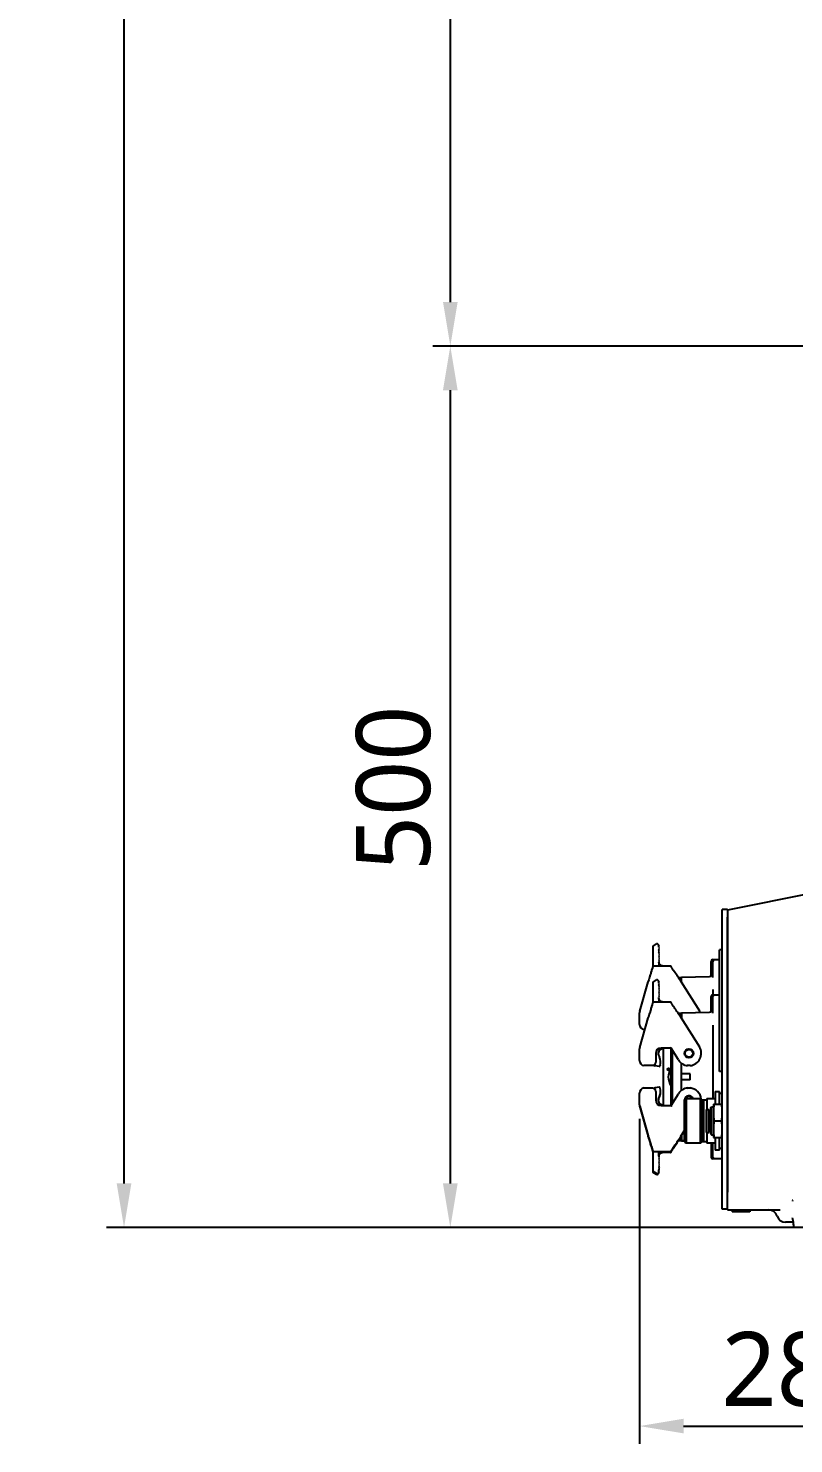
# Model space of a CAD drawing. Header units: millimetres. Extents: x 5828 to 7155, y 123 to 421.
# Drawn here: x 6382.52 to 6404.21, y 221.02 to 261.17 of the extents above; entities that cross this region are included whole.
import ezdxf

# ---------------------------------------------------------------- set-up
doc = ezdxf.new("R2010")
doc.units = ezdxf.units.MM
doc.layers.add('外形图', color=7, linetype='Continuous')
doc.layers.add('尺寸标注', color=7, linetype='Continuous')
doc.styles.add('微软雅黑', font='msyh.ttc', dxfattribs={"height": 2})
doc.dimstyles.new('尺寸标注_1_20比例', dxfattribs={"dimtxt": 1.5, "dimasz": 1.25, "dimexe": 0.5, "dimexo": 0.4, "dimgap": 0.5, "dimtad": 1, "dimdec": 1, "dimlfac": 20, "dimdsep": 46, "dimtxsty": '微软雅黑', "dimcen": 0.09, "dimadec": 0, "dimazin": 0, "dimtp": 0.01, "dimtm": 0.01, "dimtfac": 1, "dimtdec": 1, "dimtofl": 0, "dimtmove": 0, "dimatfit": 3, "dimfxl": 1, "dimtolj": 1, "dimarcsym": 0})

# ---------------------------------------------------------------- blocks, each defined once
blk = doc.blocks.new('*D1032')
at = {"layer": 'Defpoints', "color": 0}
for p in [(6399.841, 230.63), (6414.087, 227.55), (6414.087, 221.519)]:
    blk.add_point(p, dxfattribs=at)
at = {"layer": '尺寸标注', "color": 0, "linetype": 'Continuous', "lineweight": -2}
for p, q in [((6399.841, 230.23), (6399.841, 221.019)), ((6414.087, 227.15), (6414.087, 221.019)), ((6401.091, 221.519), (6412.837, 221.519))]:
    blk.add_line(p, q, dxfattribs=at)
at = {"layer": '尺寸标注', "color": 0}
for points in [[(6401.091, 221.727), (6401.091, 221.311), (6399.841, 221.519)], [(6412.837, 221.311), (6412.837, 221.727), (6414.087, 221.519)]]:
    blk.add_solid(points, dxfattribs=at)
at = {"layer": '尺寸标注', "color": 0, "insert": (6405.659, 224.189), "char_height": 2, "attachment_point": 2, "style": '微软雅黑'}
blk.add_mtext('\\A1;\\A1;{\\H1.05x;284.9}', dxfattribs=at)
blk = doc.blocks.new('*D1047')
at = {"layer": 'Defpoints', "color": 0}
for p in [(6385.235, 306.904), (6429.588, 306.904), (6404.417, 227.15)]:
    blk.add_point(p, dxfattribs=at)
at = {"layer": '尺寸标注', "color": 0, "linetype": 'Continuous', "lineweight": -2}
for p, q in [((6429.188, 306.904), (6384.735, 306.904)), ((6385.235, 228.4), (6385.235, 305.654)), ((6404.017, 227.15), (6384.735, 227.15))]:
    blk.add_line(p, q, dxfattribs=at)
at = {"layer": '尺寸标注', "color": 0}
for points in [[(6385.443, 305.654), (6385.027, 305.654), (6385.235, 306.904)], [(6385.027, 228.4), (6385.443, 228.4), (6385.235, 227.15)]]:
    blk.add_solid(points, dxfattribs=at)
at = {"layer": '尺寸标注', "color": 0, "insert": (6382.552, 267.026), "char_height": 2, "attachment_point": 2, "rotation": 90, "style": '微软雅黑'}
blk.add_mtext('\\A1;\\A1;{\\H1.05x;1595}', dxfattribs=at)
blk = doc.blocks.new('*D1049')
at = {"layer": 'Defpoints', "color": 0}
for p in [(6422.587, 294.153), (6394.481, 252.151), (6423.625, 252.151)]:
    blk.add_point(p, dxfattribs=at)
at = {"layer": '尺寸标注', "color": 0, "linetype": 'Continuous', "lineweight": -2}
for p, q in [((6422.187, 294.153), (6393.981, 294.153)), ((6394.481, 292.903), (6394.481, 253.401)), ((6423.225, 252.151), (6393.981, 252.151))]:
    blk.add_line(p, q, dxfattribs=at)
at = {"layer": '尺寸标注', "color": 0}
for points in [[(6394.689, 292.903), (6394.273, 292.903), (6394.481, 294.153)], [(6394.273, 253.401), (6394.689, 253.401), (6394.481, 252.151)]]:
    blk.add_solid(points, dxfattribs=at)
at = {"layer": '尺寸标注', "color": 0, "insert": (6391.811, 273.152), "char_height": 2, "attachment_point": 2, "rotation": 90, "style": '微软雅黑'}
blk.add_mtext('\\A1;\\A1;{\\H1.05x;840}', dxfattribs=at)
blk = doc.blocks.new('*D1051')
at = {"layer": 'Defpoints', "color": 0}
for p in [(6422.587, 252.151), (6394.481, 227.15), (6406.823, 227.15)]:
    blk.add_point(p, dxfattribs=at)
at = {"layer": '尺寸标注', "color": 0, "linetype": 'Continuous', "lineweight": -2}
for p, q in [((6422.187, 252.151), (6393.981, 252.151)), ((6394.481, 250.901), (6394.481, 228.4)), ((6406.423, 227.15), (6393.981, 227.15))]:
    blk.add_line(p, q, dxfattribs=at)
at = {"layer": '尺寸标注', "color": 0}
for points in [[(6394.689, 250.901), (6394.273, 250.901), (6394.481, 252.151)], [(6394.273, 228.4), (6394.689, 228.4), (6394.481, 227.15)]]:
    blk.add_solid(points, dxfattribs=at)
at = {"layer": '尺寸标注', "color": 0, "insert": (6391.809, 239.608), "char_height": 2, "attachment_point": 2, "rotation": 90, "style": '微软雅黑'}
blk.add_mtext('\\A1;\\A1;{\\H1.05x;500}', dxfattribs=at)

msp = doc.modelspace()

# ---------------------------------------------------------------- linework, layer by layer
at = {"layer": '外形图', "color": 0, "linetype": 'Continuous'}
for p, q in [((6404.7393, 236.6308), (6402.3362, 236.1502)), ((6402.1862, 227.6747), (6402.1862, 236.1752)), ((6402.3362, 236.1752), (6402.1862, 236.1752)), ((6402.3362, 236.1752), (6402.3362, 228.1497)), ((6402.3362, 227.6497), (6402.3362, 235.9502)), ((6400.2165, 235.1129), (6400.2165, 234.5529)), ((6400.2283, 235.1341), (6400.3239, 235.1938)), ((6400.3583, 235.1859), (6400.3915, 235.1327)), ((6400.3915, 235.0997), (6400.3815, 235.0906)), ((6400.3815, 235.0906), (6400.4007, 235.0697)), ((6400.4007, 235.0697), (6400.3815, 235.0521)), ((6400.3815, 235.0521), (6400.4007, 235.0312)), ((6400.4007, 235.0312), (6400.3815, 235.0136)), ((6400.3815, 235.0136), (6400.4007, 234.9927)), ((6400.4007, 234.9927), (6400.3815, 234.975)), ((6400.3815, 234.975), (6400.4007, 234.9542)), ((6400.4007, 234.9542), (6400.3815, 234.9365)), ((6400.3815, 234.9365), (6400.4007, 234.9157)), ((6400.4007, 234.9157), (6400.3815, 234.898)), ((6400.3815, 234.898), (6400.4007, 234.8772)), ((6400.4007, 234.8772), (6400.3815, 234.8595)), ((6400.3815, 234.8595), (6400.4007, 234.8387)), ((6400.3915, 235.0997), (6400.3915, 235.1327)), ((6402.1112, 231.5749), (6402.1112, 235.0251)), ((6402.1862, 235.0251), (6402.1112, 235.0251)), ((6400.2056, 234.5152), (6400.1853, 234.4471)), ((6400.2099, 234.5299), (6400.2056, 234.5152)), ((6400.2165, 234.5529), (6400.2099, 234.5299)), ((6400.2275, 234.5684), (6400.2216, 234.5631)), ((6400.2352, 234.5718), (6400.2275, 234.5684)), ((6400.2413, 234.5726), (6400.2352, 234.5718)), ((6400.2414, 234.5726), (6400.7166, 234.5726)), ((6400.4007, 234.8387), (6400.3815, 234.821)), ((6400.3815, 234.821), (6400.4007, 234.8002)), ((6400.4007, 234.8002), (6400.3815, 234.7825)), ((6400.3815, 234.7825), (6400.4007, 234.7617)), ((6400.4007, 234.7617), (6400.3815, 234.744)), ((6400.3815, 234.744), (6400.4007, 234.7231)), ((6400.4007, 234.7231), (6400.3815, 234.7055)), ((6400.3815, 234.7055), (6400.3915, 234.6946)), ((6400.3915, 234.6662), (6400.3911, 234.6612)), ((6400.3915, 234.6656), (6400.3913, 234.6604)), ((6400.3913, 234.6604), (6400.3915, 234.6565)), ((6400.3915, 234.6946), (6400.3915, 234.6726)), ((6400.3926, 234.6608), (6400.3918, 234.6673)), ((6400.3938, 234.6543), (6400.3926, 234.6608)), ((6400.3951, 234.6486), (6400.3934, 234.6565)), ((6400.3977, 234.6399), (6400.3951, 234.6486)), ((6400.4375, 234.5887), (6400.4348, 234.5905)), ((6400.4438, 234.5849), (6400.4393, 234.5875)), ((6400.7366, 234.5627), (6400.7307, 234.5683)), ((6400.7398, 234.557), (6400.7366, 234.5627)), ((6400.741, 234.5534), (6400.7398, 234.557)), ((6400.788, 234.4725), (6400.7797, 234.485)), ((6400.7971, 234.459), (6400.788, 234.4725)), ((6400.8068, 234.4446), (6400.7971, 234.459)), ((6401.8712, 234.2866), (6401.8712, 234.7001)), ((6401.9212, 234.7501), (6402.1112, 234.7501)), ((6401.9212, 234.2436), (6401.9212, 234.7001)), ((6399.8469, 233.2836), (6400.0867, 234.12)), ((6400.0867, 234.12), (6400.0897, 234.1298)), ((6400.0881, 234.1244), (6400.0867, 234.12)), ((6400.0867, 234.12), (6400.1107, 234.1129)), ((6400.0897, 234.1298), (6400.0881, 234.1244)), ((6400.1032, 234.1748), (6400.0897, 234.1298)), ((6400.1583, 234.3565), (6400.146, 234.3157)), ((6400.1658, 234.3817), (6400.1583, 234.3565)), ((6400.1794, 234.4271), (6400.1658, 234.3817)), ((6400.2165, 234.0903), (6400.2165, 233.5303)), ((6400.2283, 234.1115), (6400.3239, 234.1713)), ((6400.3583, 234.1633), (6400.3915, 234.1102)), ((6400.3915, 234.0772), (6400.3815, 234.068)), ((6400.3815, 234.068), (6400.4007, 234.0471)), ((6400.3915, 234.0772), (6400.3915, 234.1102)), ((6400.8521, 234.378), (6400.8068, 234.4446)), ((6400.8399, 234.3959), (6400.834, 234.4046)), ((6400.9068, 234.2978), (6400.8521, 234.378)), ((6400.9218, 234.2757), (6400.9068, 234.2978)), ((6400.9372, 234.2527), (6400.9218, 234.2757)), ((6400.9531, 234.229), (6400.9372, 234.2527)), ((6400.9423, 234.2451), (6401.0212, 234.2451)), ((6400.9693, 234.2044), (6400.9531, 234.229)), ((6400.986, 234.179), (6400.9693, 234.2044)), ((6401.003, 234.153), (6400.986, 234.179)), ((6401.0243, 234.12), (6401.003, 234.153)), ((6401.0243, 234.12), (6401.0031, 234.1068)), ((6401.0212, 234.2451), (6401.0212, 234.125)), ((6401.0212, 234.1876), (6401.0337, 234.1876)), ((6401.0243, 234.12), (6401.538, 233.298)), ((6401.0337, 234.2526), (6401.8238, 234.2733)), ((6401.0337, 234.1051), (6401.0337, 234.2526)), ((6400.4007, 234.0471), (6400.3815, 234.0295)), ((6400.3815, 234.0295), (6400.4007, 234.0086)), ((6400.4007, 234.0086), (6400.3815, 233.991)), ((6400.3815, 233.991), (6400.4007, 233.9701)), ((6400.4007, 233.9701), (6400.3815, 233.9525)), ((6400.3815, 233.9525), (6400.4007, 233.9316)), ((6400.4007, 233.9316), (6400.3815, 233.914)), ((6400.3815, 233.914), (6400.4007, 233.8931)), ((6400.4007, 233.8931), (6400.3815, 233.8755)), ((6400.3815, 233.8755), (6400.4007, 233.8546)), ((6400.4007, 233.8546), (6400.3815, 233.837)), ((6400.3815, 233.837), (6400.4007, 233.8161)), ((6400.4007, 233.8161), (6400.3815, 233.7985)), ((6400.3815, 233.7985), (6400.4007, 233.7776)), ((6400.4007, 233.7776), (6400.3815, 233.76)), ((6400.3815, 233.76), (6400.4007, 233.7391)), ((6400.4007, 233.7391), (6400.3815, 233.7215)), ((6400.3815, 233.7215), (6400.4007, 233.7006)), ((6400.4007, 233.7006), (6400.3815, 233.683)), ((6400.3815, 233.683), (6400.3915, 233.6721)), ((6400.3915, 233.6431), (6400.3915, 233.6721)), ((6401.8712, 233.2741), (6401.8712, 233.7001)), ((6401.9212, 233.9008), (6401.9212, 233.7501)), ((6401.9212, 233.7501), (6402.1112, 233.7501)), ((6401.9212, 233.2311), (6401.9212, 233.7001)), ((6400.1593, 233.3373), (6400.1505, 233.3081)), ((6400.1674, 233.3645), (6400.1593, 233.3373)), ((6400.1818, 233.4128), (6400.1674, 233.3645)), ((6400.185, 233.4236), (6400.1818, 233.4128)), ((6400.2096, 233.5062), (6400.2048, 233.4901)), ((6400.2137, 233.5207), (6400.2096, 233.5062)), ((6400.2165, 233.5303), (6400.2137, 233.5207)), ((6400.2254, 233.5443), (6400.2205, 233.539)), ((6400.2332, 233.5487), (6400.2254, 233.5443)), ((6400.2413, 233.55), (6400.2332, 233.5487)), ((6400.2414, 233.55), (6400.7166, 233.55)), ((6400.3915, 233.6431), (6400.3913, 233.6397)), ((6400.3915, 233.6431), (6400.3913, 233.6379)), ((6400.3913, 233.6379), (6400.3915, 233.6341)), ((6400.3917, 233.6456), (6400.3915, 233.65)), ((6400.4094, 233.5938), (6400.4062, 233.5989)), ((6400.4128, 233.589), (6400.4093, 233.5938)), ((6400.4165, 233.5845), (6400.4126, 233.5892)), ((6400.4487, 233.5599), (6400.4446, 233.5619)), ((6400.4569, 233.5564), (6400.4526, 233.5581)), ((6400.4611, 233.5549), (6400.4567, 233.5564)), ((6400.7371, 233.5394), (6400.732, 233.5448)), ((6400.7875, 233.4507), (6400.779, 233.4635)), ((6400.7968, 233.4368), (6400.7875, 233.4507)), ((6400.8068, 233.422), (6400.7968, 233.4368)), ((6400.867, 233.3336), (6400.8473, 233.3625)), ((6400.9029, 233.2809), (6400.867, 233.3336)), ((6400.9183, 233.2583), (6400.9029, 233.2809)), ((6400.9356, 233.2325), (6400.9183, 233.2583)), ((6401.0337, 233.24), (6401.8238, 233.2607)), ((6399.8411, 232.9125), (6399.8411, 233.2423)), ((6399.8469, 232.261), (6400.0867, 233.0975)), ((6400.099, 233.1382), (6400.0867, 233.0975)), ((6400.0867, 233.0975), (6400.1107, 233.0903)), ((6400.9503, 233.2105), (6400.9341, 233.2348)), ((6400.9356, 233.2325), (6401.0212, 233.2325)), ((6400.9671, 233.1853), (6400.9503, 233.2105)), ((6400.9842, 233.1592), (6400.9671, 233.1853)), ((6401.0017, 233.1324), (6400.9842, 233.1592)), ((6401.0139, 233.1136), (6401.0017, 233.1324)), ((6401.0243, 233.0975), (6401.0031, 233.0842)), ((6401.0243, 233.0975), (6401.0139, 233.1136)), ((6401.0212, 233.2325), (6401.0212, 233.1024)), ((6401.0212, 233.175), (6401.0337, 233.175)), ((6401.0243, 233.0975), (6401.538, 232.2754)), ((6401.0337, 233.24), (6401.0337, 233.0826)), ((6401.9212, 232.8882), (6401.9212, 230.8099)), ((6399.9912, 232.7643), (6399.9679, 232.7643)), ((6399.8411, 231.89), (6399.8411, 232.2197)), ((6400.3011, 232.09), (6400.3011, 231.8399)), ((6400.7347, 232.24), (6400.4511, 232.24)), ((6400.4961, 232.215), (6400.5161, 232.215)), ((6400.5086, 232.215), (6400.5086, 230.6349)), ((6400.5161, 232.215), (6400.5161, 232.24)), ((6400.9443, 231.9045), (6400.7347, 232.24)), ((6400.7411, 230.6202), (6400.7411, 232.2297)), ((6400.7665, 232.189), (6400.7665, 230.6608)), ((6400.22, 231.7417), (6399.9679, 231.7417)), ((6400.4003, 231.7202), (6400.2828, 231.7358)), ((6400.3828, 232.0371), (6400.4083, 231.9825)), ((6400.4292, 231.7439), (6400.4277, 231.7385)), ((6400.668, 231.6457), (6400.6833, 231.6533)), ((6400.6833, 231.6477), (6400.6683, 231.6402)), ((6400.6833, 231.6533), (6400.6833, 231.6477)), ((6400.7411, 231.6702), (6400.738, 231.6702)), ((6401.0212, 231.8189), (6401.0212, 231.031)), ((6401.0337, 231.0413), (6401.0337, 231.8086)), ((6401.2767, 231.7417), (6401.2057, 231.7417)), ((6400.6483, 231.6308), (6400.6483, 231.6433)), ((6400.6833, 231.6308), (6400.6483, 231.6308)), ((6400.6533, 231.6358), (6400.6533, 231.6433)), ((6400.6633, 231.6358), (6400.6533, 231.6358)), ((6400.6633, 231.6433), (6400.6633, 231.6358)), ((6400.6683, 231.6402), (6400.6683, 231.6358)), ((6400.6683, 231.6358), (6400.6833, 231.6358)), ((6400.6833, 231.6358), (6400.6833, 231.6308)), ((6401.2737, 231.5062), (6401.0337, 231.5062)), ((6401.2737, 231.3437), (6401.0337, 231.3437)), ((6401.2737, 231.3437), (6401.2737, 231.5062)), ((6402.1862, 231.5749), (6402.1112, 231.5749)), ((6399.8411, 230.6301), (6399.8411, 230.9599)), ((6399.9679, 231.1081), (6400.22, 231.1081)), ((6400.4003, 231.1297), (6400.2828, 231.114)), ((6400.3011, 231.0099), (6400.3011, 230.7599)), ((6400.3827, 230.789), (6400.4082, 230.8437)), ((6400.3828, 230.8127), (6400.4083, 230.8674)), ((6400.4292, 231.1059), (6400.4277, 231.1114)), ((6400.7347, 230.6099), (6400.9443, 230.9454)), ((6400.738, 231.1702), (6400.7411, 231.1702)), ((6401.2057, 231.1081), (6401.2767, 231.1081)), ((6401.9862, 231.0074), (6402.1112, 231.0074)), ((6401.9862, 231.0074), (6401.9862, 230.6499)), ((6402.1112, 230.6499), (6402.1112, 231.0074)), ((6402.1112, 230.9624), (6402.1862, 230.9624)), ((6399.8469, 230.5888), (6400.0867, 229.7524)), ((6399.8469, 230.5663), (6400.0867, 229.7299)), ((6400.4511, 230.6099), (6400.7347, 230.6099)), ((6400.5161, 230.6349), (6400.4961, 230.6349)), ((6400.5161, 230.6099), (6400.5161, 230.6349)), ((6401.1112, 230.7724), (6401.1362, 230.7724)), ((6401.1112, 230.7724), (6401.1112, 229.5773)), ((6401.1362, 230.7849), (6401.1612, 230.8099)), ((6401.1362, 230.7849), (6401.1362, 229.5648)), ((6401.1612, 230.8099), (6401.5737, 230.8099)), ((6401.1612, 230.8099), (6401.1612, 229.5398)), ((6401.6112, 230.7724), (6401.5737, 230.8099)), ((6401.5737, 229.5398), (6401.5737, 230.8099)), ((6401.6112, 230.7724), (6401.7512, 230.7724)), ((6401.6112, 230.7724), (6401.6112, 229.5773)), ((6401.6547, 230.7724), (6401.6547, 229.5773)), ((6401.7337, 230.4999), (6401.8087, 230.4999)), ((6401.7337, 230.4999), (6401.7337, 229.8498)), ((6401.7512, 230.8099), (6401.9862, 230.8099)), ((6401.7512, 230.8099), (6401.7512, 230.4999)), ((6401.8087, 229.8498), (6401.8087, 230.4999)), ((6401.8537, 230.5442), (6401.8844, 230.5749)), ((6401.8537, 230.5442), (6401.8537, 229.8055)), ((6401.8844, 230.5749), (6401.9362, 230.5749)), ((6401.8844, 229.7748), (6401.8844, 230.5749)), ((6401.9362, 230.6499), (6402.1862, 230.6499)), ((6401.9362, 230.6499), (6401.9362, 229.6998)), ((6401.8087, 230.3986), (6401.8537, 230.3986)), ((6401.9559, 230.1749), (6402.1665, 230.1749)), ((6400.1107, 229.7595), (6400.0867, 229.7524)), ((6400.0993, 229.7107), (6400.0867, 229.7524)), ((6400.0929, 229.7317), (6400.0867, 229.7299)), ((6400.0867, 229.7299), (6400.0897, 229.7201)), ((6400.0881, 229.7255), (6400.0867, 229.7299)), ((6400.0897, 229.7201), (6400.0881, 229.7255)), ((6400.0897, 229.7201), (6400.0995, 229.6874)), ((6400.0993, 229.7107), (6400.1516, 229.5381)), ((6400.0995, 229.6874), (6400.1223, 229.6123)), ((6400.9399, 229.6237), (6400.9569, 229.6493)), ((6400.9569, 229.6493), (6400.9744, 229.6757)), ((6400.9744, 229.6757), (6400.9922, 229.7029)), ((6400.9922, 229.7029), (6401.0104, 229.7308)), ((6401.0243, 229.7524), (6401.0031, 229.7656)), ((6401.0104, 229.7308), (6401.0243, 229.7524)), ((6401.0212, 229.7474), (6401.0212, 229.6173)), ((6401.0337, 229.6748), (6401.0212, 229.6748)), ((6401.0337, 229.6623), (6401.0212, 229.6623)), ((6401.0243, 229.7524), (6401.1112, 229.8913)), ((6401.0337, 229.7673), (6401.0337, 229.6098)), ((6401.7337, 229.8498), (6401.8087, 229.8498)), ((6401.7512, 229.8498), (6401.7512, 229.5398)), ((6401.8087, 229.9511), (6401.8537, 229.9511)), ((6401.8537, 229.8055), (6401.8844, 229.7748)), ((6401.8844, 229.7748), (6401.9362, 229.7748)), ((6401.9362, 229.6998), (6402.1862, 229.6998)), ((6401.9862, 229.6998), (6401.9862, 229.3423)), ((6402.1112, 229.3423), (6402.1112, 229.6998)), ((6400.133, 229.5769), (6400.1481, 229.5271)), ((6400.1481, 229.5271), (6400.1574, 229.4963)), ((6400.1516, 229.5381), (6400.1604, 229.5087)), ((6400.1574, 229.4963), (6400.166, 229.4676)), ((6400.1604, 229.5087), (6400.1725, 229.4685)), ((6400.1725, 229.4685), (6400.1797, 229.4442)), ((6400.1797, 229.4442), (6400.2092, 229.345)), ((6400.1963, 229.3659), (6400.1988, 229.3575)), ((6400.1988, 229.3575), (6400.2071, 229.3296)), ((6400.2071, 229.3296), (6400.2102, 229.319)), ((6400.2092, 229.345), (6400.2165, 229.3195)), ((6400.2102, 229.319), (6400.2165, 229.297)), ((6400.2165, 229.3195), (6400.2168, 229.3186)), ((6400.2165, 229.3195), (6400.2165, 228.737)), ((6400.2218, 229.3091), (6400.2274, 229.304)), ((6400.7166, 229.2998), (6400.2414, 229.2998)), ((6400.4019, 229.2429), (6400.4049, 229.2488)), ((6400.7166, 229.2773), (6400.4287, 229.2773)), ((6400.4325, 229.2577), (6400.4339, 229.2587)), ((6400.4576, 229.2712), (6400.4616, 229.2726)), ((6400.4646, 229.296), (6400.4695, 229.2972)), ((6400.4692, 229.2972), (6400.4737, 229.2981)), ((6400.4736, 229.2981), (6400.4779, 229.2988)), ((6400.4778, 229.2988), (6400.4819, 229.2993)), ((6400.4818, 229.2993), (6400.4857, 229.2996)), ((6400.4857, 229.2996), (6400.4889, 229.2998)), ((6400.4889, 229.2998), (6400.4908, 229.2998)), ((6400.7167, 229.2998), (6400.7248, 229.3012)), ((6400.7167, 229.2998), (6400.7248, 229.3012)), ((6400.7167, 229.2773), (6400.7229, 229.2781)), ((6400.7229, 229.2781), (6400.7306, 229.2816)), ((6400.7247, 229.2789), (6400.7269, 229.2799)), ((6400.7248, 229.3012), (6400.7318, 229.3049)), ((6400.7306, 229.2816), (6400.7364, 229.287)), ((6400.7318, 229.3049), (6400.7368, 229.31)), ((6400.7329, 229.2837), (6400.7346, 229.2853)), ((6400.7413, 229.3205), (6400.7415, 229.3213)), ((6400.7443, 229.307), (6400.7453, 229.309)), ((6400.7453, 229.309), (6400.7478, 229.314)), ((6400.7478, 229.314), (6400.7494, 229.317)), ((6400.759, 229.316), (6400.7478, 229.314)), ((6400.759, 229.316), (6400.759, 229.3331)), ((6400.7672, 229.3459), (6400.7741, 229.3565)), ((6400.7741, 229.3565), (6400.7818, 229.3682)), ((6400.776, 229.3819), (6400.7839, 229.3938)), ((6400.7818, 229.3682), (6400.7903, 229.3808)), ((6400.7839, 229.3938), (6400.7927, 229.407)), ((6400.7903, 229.3808), (6400.7994, 229.3943)), ((6400.7927, 229.407), (6400.8024, 229.4212)), ((6400.7994, 229.3943), (6400.8543, 229.4752)), ((6400.8024, 229.4212), (6400.8556, 229.4996)), ((6400.8143, 229.4163), (6400.8196, 229.4241)), ((6400.9072, 229.5752), (6400.9233, 229.599)), ((6400.9084, 229.5545), (6400.9232, 229.5763)), ((6400.9232, 229.5763), (6400.9384, 229.599)), ((6400.9233, 229.599), (6400.9399, 229.6237)), ((6401.0212, 229.6173), (6400.9356, 229.6173)), ((6400.9384, 229.599), (6400.9506, 229.6173)), ((6401.0212, 229.6048), (6400.9423, 229.6048)), ((6401.0212, 229.6173), (6401.0212, 229.6048)), ((6401.1112, 229.6078), (6401.0337, 229.6098)), ((6401.0337, 229.5973), (6401.0337, 229.6098)), ((6401.1112, 229.5953), (6401.0337, 229.5973)), ((6401.1362, 229.5773), (6401.1112, 229.5773)), ((6401.1612, 229.5398), (6401.1362, 229.5648)), ((6401.5737, 229.5398), (6401.1612, 229.5398)), ((6401.5737, 229.5398), (6401.6112, 229.5773)), ((6401.7512, 229.5773), (6401.6112, 229.5773)), ((6401.9862, 229.5398), (6401.7512, 229.5398)), ((6401.8712, 229.5398), (6401.8712, 229.1498)), ((6401.9212, 229.1498), (6401.9212, 229.5398)), ((6402.1112, 229.3423), (6401.9862, 229.3423)), ((6402.1862, 229.3873), (6402.1112, 229.3873)), ((6400.3915, 229.1778), (6400.3815, 229.1669)), ((6400.3815, 229.1669), (6400.4007, 229.1493)), ((6400.4007, 229.1493), (6400.3815, 229.1284)), ((6400.3815, 229.1284), (6400.4007, 229.1108)), ((6400.4007, 229.1108), (6400.3815, 229.0899)), ((6400.3815, 229.0899), (6400.4007, 229.0723)), ((6400.4007, 229.0723), (6400.3815, 229.0514)), ((6400.3815, 229.0514), (6400.4007, 229.0338)), ((6400.4007, 229.0338), (6400.3815, 229.0129)), ((6400.3815, 229.0129), (6400.4007, 228.9952)), ((6400.4007, 228.9952), (6400.3815, 228.9744)), ((6400.3815, 228.9744), (6400.4007, 228.9567)), ((6400.4007, 228.9567), (6400.3815, 228.9359)), ((6400.3815, 228.9359), (6400.4007, 228.9182)), ((6400.4007, 228.9182), (6400.3815, 228.8974)), ((6400.3815, 228.8974), (6400.4007, 228.8797)), ((6400.4007, 228.8797), (6400.3815, 228.8589)), ((6400.3815, 228.8589), (6400.4007, 228.8412)), ((6400.4007, 228.8412), (6400.3815, 228.8204)), ((6400.3895, 229.137), (6400.4007, 229.1268)), ((6400.3895, 229.0985), (6400.4007, 229.0883)), ((6400.3895, 229.06), (6400.4007, 229.0498)), ((6400.3895, 229.0215), (6400.4007, 229.0112)), ((6400.3895, 228.983), (6400.4007, 228.9727)), ((6400.3895, 228.9445), (6400.4007, 228.9342)), ((6400.3895, 228.906), (6400.4007, 228.8957)), ((6400.3895, 228.8675), (6400.4007, 228.8572)), ((6400.3915, 229.2068), (6400.3915, 229.2104)), ((6400.3915, 229.1778), (6400.3915, 229.2068)), ((6400.3915, 229.1773), (6400.3915, 229.1577)), ((6400.3919, 229.1838), (6400.3925, 229.1881)), ((6400.3925, 229.211), (6400.3936, 229.2174)), ((6400.3927, 229.1894), (6400.3939, 229.1959)), ((6400.4007, 229.1268), (6400.3927, 229.1181)), ((6400.4007, 229.0883), (6400.3927, 229.0796)), ((6400.4007, 229.0498), (6400.3927, 229.0411)), ((6400.4007, 229.0112), (6400.3927, 229.0026)), ((6400.4007, 228.9727), (6400.3927, 228.9641)), ((6400.4007, 228.9342), (6400.3927, 228.9256)), ((6400.4007, 228.8957), (6400.3927, 228.8871)), ((6400.4007, 228.8572), (6400.3927, 228.8486)), ((6400.3939, 229.1959), (6400.3954, 229.2025)), ((6400.395, 229.2009), (6400.3974, 229.2092)), ((6400.3954, 229.2025), (6400.3974, 229.209)), ((6400.3974, 229.209), (6400.3998, 229.2155)), ((6402.1212, 229.0998), (6401.9212, 229.0998)), ((6402.1862, 229.0993), (6402.1212, 229.0993)), ((6400.3239, 228.6786), (6400.2283, 228.7383)), ((6400.3239, 228.6561), (6400.2283, 228.7158)), ((6400.3915, 228.7397), (6400.3583, 228.6865)), ((6400.3915, 228.7172), (6400.3583, 228.664)), ((6400.3815, 228.8204), (6400.4007, 228.8027)), ((6400.4007, 228.8027), (6400.3815, 228.7819)), ((6400.3815, 228.7819), (6400.3915, 228.7727)), ((6400.3895, 228.829), (6400.4007, 228.8187)), ((6400.3895, 228.7905), (6400.4007, 228.7802)), ((6400.4007, 228.7802), (6400.3915, 228.7702)), ((6400.3915, 228.7172), (6400.3915, 228.7727)), ((6400.4007, 228.8187), (6400.3927, 228.8101)), ((6402.3362, 227.6747), (6402.1862, 227.6747)), ((6402.3362, 227.6497), (6403.8297, 227.6497)), ((6402.4722, 227.6497), (6402.4722, 227.5997)), ((6402.4828, 227.6497), (6402.4828, 227.5997)), ((6402.5041, 227.6497), (6402.5041, 227.5997)), ((6402.5467, 227.6497), (6402.5467, 227.5997)), ((6402.5892, 227.6497), (6402.5892, 227.5997)), ((6402.6424, 227.6497), (6402.6424, 227.5997)), ((6402.802, 227.6497), (6402.802, 227.5997)), ((6402.8552, 227.6497), (6402.8552, 227.5997)), ((6402.8978, 227.6497), (6402.8978, 227.5997)), ((6402.9403, 227.6497), (6402.9403, 227.5997)), ((6402.9616, 227.6497), (6402.9616, 227.5997)), ((6402.9722, 227.6497), (6402.9722, 227.5997)), ((6404.1822, 227.9289), (6404.1818, 227.9252)), ((6404.1818, 227.9252), (6404.1818, 227.925)), ((6404.1824, 227.9308), (6404.1822, 227.9289)), ((6402.9722, 227.5997), (6402.4722, 227.5997)), ((6404.1922, 227.2997), (6403.9791, 227.2997)), ((6404.1919, 227.3013), (6404.1963, 227.2704)), ((6404.1922, 227.2997), (6404.1922, 227.2992)), ((6404.196, 227.2726), (6404.2002, 227.2413)), ((6404.1999, 227.2435), (6404.2038, 227.213)), ((6404.2036, 227.2147), (6404.2093, 227.1684)), ((6404.2105, 227.1497), (6404.2094, 227.1678))]:
    msp.add_line(p, q, dxfattribs=at)
for points in [[(6400.2216, 234.5631), (6400.2186, 234.5583), (6400.2174, 234.5556), (6400.2168, 234.5537), (6400.2165, 234.5529)], [(6400.3911, 234.6612), (6400.3896, 234.6566), (6400.3892, 234.656)], [(6400.3972, 234.6413), (6400.3953, 234.6478), (6400.3938, 234.6543)], [(6400.4396, 234.5873), (6400.4352, 234.5902), (6400.4311, 234.5932), (6400.4271, 234.5965), (6400.4231, 234.6), (6400.4193, 234.6039), (6400.4155, 234.6081), (6400.412, 234.6126), (6400.4086, 234.6176), (6400.4053, 234.6229), (6400.4023, 234.6287), (6400.3996, 234.6348), (6400.3972, 234.6413)], [(6400.4035, 234.6263), (6400.4005, 234.6326), (6400.3977, 234.6399)], [(6400.4128, 234.6115), (6400.4095, 234.6161), (6400.4064, 234.621), (6400.4035, 234.6263)], [(6400.4778, 234.5736), (6400.4742, 234.5742), (6400.4706, 234.5749), (6400.4669, 234.5758), (6400.4632, 234.5768), (6400.4594, 234.578), (6400.4556, 234.5794), (6400.4516, 234.5811), (6400.4475, 234.583), (6400.4434, 234.5851)], [(6400.465, 234.5763), (6400.4608, 234.5776), (6400.4565, 234.5791), (6400.4523, 234.5808), (6400.448, 234.5827), (6400.4438, 234.5849)], [(6400.4813, 234.5732), (6400.4773, 234.5737), (6400.4733, 234.5744), (6400.4692, 234.5752), (6400.465, 234.5763)], [(6400.4914, 234.5726), (6400.4905, 234.5726), (6400.4883, 234.5727), (6400.4848, 234.5729), (6400.4811, 234.5732)], [(6400.4915, 234.5726), (6400.4912, 234.5726), (6400.4899, 234.5726), (6400.4875, 234.5727), (6400.4846, 234.5729)], [(6400.7307, 234.5683), (6400.7229, 234.5718), (6400.7167, 234.5726)], [(6400.7498, 234.5322), (6400.7481, 234.5353), (6400.7467, 234.5381), (6400.7454, 234.5405), (6400.7444, 234.5427), (6400.7436, 234.5446), (6400.743, 234.5461), (6400.7425, 234.5473), (6400.7422, 234.5483), (6400.7419, 234.5491), (6400.7418, 234.5497), (6400.7417, 234.5501), (6400.7416, 234.5505), (6400.7415, 234.5507), (6400.7415, 234.5511), (6400.7414, 234.5518), (6400.741, 234.5534)], [(6400.7797, 234.485), (6400.772, 234.4965), (6400.7685, 234.5019), (6400.7652, 234.5071), (6400.7621, 234.512), (6400.7592, 234.5166), (6400.7565, 234.5209), (6400.754, 234.525), (6400.7518, 234.5287), (6400.7498, 234.5322)], [(6400.146, 234.3157), (6400.1279, 234.2562), (6400.1032, 234.1748)], [(6400.1853, 234.4471), (6400.1824, 234.4373), (6400.1794, 234.4271)], [(6400.1505, 233.3081), (6400.1312, 233.2445), (6400.1261, 233.2275), (6400.099, 233.1382)], [(6400.2048, 233.4901), (6400.1986, 233.4692), (6400.185, 233.4236)], [(6400.2205, 233.539), (6400.2183, 233.535), (6400.2173, 233.5326), (6400.2167, 233.5308), (6400.2165, 233.5303)], [(6400.3913, 233.6397), (6400.39, 233.635), (6400.3894, 233.6337)], [(6400.3942, 233.6299), (6400.3927, 233.6375), (6400.3917, 233.6456), (6400.3917, 233.6456)], [(6400.3935, 233.633), (6400.3925, 233.6391), (6400.3917, 233.6456)], [(6400.3965, 233.621), (6400.3949, 233.6269), (6400.3935, 233.633)], [(6400.3981, 233.6162), (6400.396, 233.6228), (6400.3942, 233.6299)], [(6400.4034, 233.6039), (6400.4008, 233.6094), (6400.3985, 233.6151), (6400.3965, 233.621)], [(6400.4063, 233.5987), (6400.4032, 233.6043), (6400.4005, 233.6101), (6400.3981, 233.6162)], [(6400.4528, 233.558), (6400.4483, 233.56), (6400.444, 233.5622), (6400.4398, 233.5647), (6400.4356, 233.5674), (6400.4315, 233.5703), (6400.4275, 233.5735), (6400.4236, 233.577), (6400.4198, 233.5808), (6400.4161, 233.5849)], [(6400.4203, 233.5802), (6400.4202, 233.5803), (6400.4165, 233.5845)], [(6400.4446, 233.5619), (6400.4405, 233.5643), (6400.4363, 233.5669), (6400.4322, 233.5698), (6400.4281, 233.573), (6400.4241, 233.5765), (6400.4238, 233.5768)], [(6400.4667, 233.5533), (6400.4644, 233.5539), (6400.4606, 233.5551)], [(6400.4914, 233.55), (6400.4905, 233.5501), (6400.4883, 233.5501), (6400.4849, 233.5503), (6400.4811, 233.5506), (6400.4773, 233.5511), (6400.4734, 233.5518), (6400.4694, 233.5526), (6400.4653, 233.5537), (6400.4611, 233.5549)], [(6400.732, 233.5448), (6400.7248, 233.5487), (6400.7167, 233.55)], [(6400.7411, 233.5305), (6400.74, 233.534), (6400.7371, 233.5394)], [(6400.7416, 233.5281), (6400.7414, 233.5291), (6400.7411, 233.5305)], [(6400.749, 233.5111), (6400.7473, 233.5142), (6400.746, 233.5169), (6400.7448, 233.5192), (6400.7439, 233.5213), (6400.7432, 233.523), (6400.7426, 233.5244), (6400.7423, 233.5255), (6400.742, 233.5264), (6400.7418, 233.527), (6400.7417, 233.5275), (6400.7416, 233.5278), (6400.7416, 233.5281)], [(6400.779, 233.4635), (6400.7712, 233.4753), (6400.7676, 233.4808), (6400.7643, 233.486), (6400.7611, 233.491), (6400.7582, 233.4956), (6400.7555, 233.5), (6400.7531, 233.504), (6400.7509, 233.5077), (6400.749, 233.5111)], [(6400.8473, 233.3625), (6400.835, 233.3807), (6400.8068, 233.422)], [(6400.1223, 229.6123), (6400.1277, 229.5944), (6400.133, 229.5769)], [(6400.166, 229.4676), (6400.1776, 229.4286), (6400.1812, 229.4167), (6400.1845, 229.4054), (6400.1877, 229.3947), (6400.1963, 229.3659)], [(6400.2168, 229.3186), (6400.2175, 229.3166), (6400.2188, 229.3137), (6400.2218, 229.3091)], [(6400.2274, 229.304), (6400.2346, 229.3007), (6400.2413, 229.2998)], [(6400.3956, 229.2257), (6400.3975, 229.2319), (6400.3996, 229.2377), (6400.4021, 229.2432)], [(6400.397, 229.2303), (6400.3992, 229.2367), (6400.4019, 229.2429)], [(6400.3974, 229.2092), (6400.4004, 229.217), (6400.4034, 229.2235), (6400.4065, 229.2291), (6400.4098, 229.2343), (6400.4134, 229.2391), (6400.4171, 229.2436), (6400.4209, 229.2477), (6400.4249, 229.2515), (6400.429, 229.255), (6400.4332, 229.2582), (6400.4375, 229.2612), (6400.4418, 229.2639), (6400.4463, 229.2663), (6400.4508, 229.2685), (6400.4554, 229.2704), (6400.4599, 229.272), (6400.4644, 229.2734), (6400.4688, 229.2746), (6400.4731, 229.2755), (6400.4773, 229.2762), (6400.4813, 229.2767), (6400.4851, 229.2771), (6400.4884, 229.2772), (6400.4906, 229.2773), (6400.4914, 229.2773), (6400.4915, 229.2773)], [(6400.4048, 229.2485), (6400.4077, 229.2535), (6400.4109, 229.2583), (6400.4144, 229.2629), (6400.418, 229.2671), (6400.4218, 229.2711), (6400.4258, 229.2748), (6400.4299, 229.2783), (6400.4341, 229.2814), (6400.4384, 229.2843), (6400.4428, 229.2869), (6400.4473, 229.2893), (6400.4518, 229.2914), (6400.4563, 229.2932), (6400.4607, 229.2948), (6400.4651, 229.2961)], [(6400.4049, 229.2488), (6400.4082, 229.2543), (6400.4117, 229.2594), (6400.4155, 229.2642), (6400.4194, 229.2686), (6400.4202, 229.2694)], [(6400.4091, 229.2332), (6400.4128, 229.2383), (6400.4136, 229.2393)], [(6400.4238, 229.273), (6400.4277, 229.2765), (6400.4321, 229.28), (6400.4366, 229.2831), (6400.4412, 229.286)], [(6400.4339, 229.2587), (6400.4385, 229.2618), (6400.4432, 229.2646), (6400.4479, 229.2671), (6400.4528, 229.2693), (6400.4576, 229.2712)], [(6400.4412, 229.286), (6400.4458, 229.2886), (6400.4505, 229.2909), (6400.4553, 229.2929), (6400.46, 229.2946), (6400.4646, 229.296)], [(6400.4908, 229.2998), (6400.4914, 229.2998), (6400.4915, 229.2998)], [(6400.7364, 229.287), (6400.7397, 229.2925), (6400.7409, 229.2962), (6400.7413, 229.2981), (6400.7415, 229.2992)], [(6400.7364, 229.287), (6400.7397, 229.2925), (6400.7409, 229.2962)], [(6400.7368, 229.31), (6400.7397, 229.3151), (6400.7409, 229.3187), (6400.7413, 229.3205)], [(6400.7415, 229.3213), (6400.7415, 229.3216), (6400.7416, 229.3219), (6400.7416, 229.3222), (6400.7417, 229.3225), (6400.7418, 229.323), (6400.742, 229.3236), (6400.7423, 229.3244), (6400.7426, 229.3254), (6400.7431, 229.3266), (6400.7436, 229.328), (6400.7444, 229.3297)], [(6400.7415, 229.2992), (6400.7416, 229.2994), (6400.7417, 229.2998), (6400.7418, 229.3002), (6400.7419, 229.3008), (6400.7421, 229.3015), (6400.7425, 229.3025), (6400.7429, 229.3037), (6400.7435, 229.3052), (6400.7443, 229.307)], [(6400.7444, 229.3297), (6400.7453, 229.3317), (6400.7464, 229.3339), (6400.7477, 229.3364), (6400.7492, 229.3391)], [(6400.7492, 229.3391), (6400.7509, 229.3421), (6400.7529, 229.3454), (6400.755, 229.349), (6400.7574, 229.3529), (6400.76, 229.3571), (6400.7628, 229.3615), (6400.7658, 229.3662)], [(6400.7494, 229.317), (6400.7513, 229.3202), (6400.7534, 229.3238), (6400.7557, 229.3277), (6400.7583, 229.3318), (6400.761, 229.3362), (6400.764, 229.3409), (6400.7672, 229.3459)], [(6400.7658, 229.3662), (6400.7724, 229.3764), (6400.776, 229.3819)], [(6400.8543, 229.4752), (6400.8735, 229.5034), (6400.8802, 229.5132), (6400.9084, 229.5545)], [(6400.8556, 229.4996), (6400.8767, 229.5305), (6400.9072, 229.5752)], [(6400.3915, 229.1998), (6400.3918, 229.2044), (6400.3927, 229.2121)], [(6400.3925, 229.1881), (6400.3933, 229.1932), (6400.395, 229.2009)], [(6400.3927, 229.2121), (6400.394, 229.2191), (6400.3956, 229.2257)], [(6400.3936, 229.2174), (6400.3951, 229.2239), (6400.397, 229.2303)], [(6400.3998, 229.2155), (6400.4026, 229.2218), (6400.4057, 229.2277), (6400.4091, 229.2332)], [(6404.1674, 227.4282), (6404.1676, 227.4276), (6404.1703, 227.4183), (6404.1743, 227.4017), (6404.1788, 227.3802), (6404.1833, 227.3557), (6404.1877, 227.3292), (6404.1919, 227.3013)]]:
    msp.add_lwpolyline(points, dxfattribs=at)
for centre, radius in [((6401.2412, 232.09), 0.1275), ((6401.2412, 232.09), 0.12), ((6401.2412, 232.09), 0.11), ((6400.6656, 231.6407), 0.0325), ((6400.6656, 231.6407), 0.0275)]:
    msp.add_circle(centre, radius, dxfattribs=at)
for centre, radius, start, end in [((6400.2415, 235.1129), 0.025, 122, 180), ((6400.3371, 235.1726), 0.025, 32, 122), ((6400.4915, 234.6726), 0.1, 180, 183.03746), ((6400.4915, 234.6726), 0.1, 184.04918, 269.99973), ((6401.9212, 234.7001), 0.05, 90, 180), ((6401.9712, 234.7001), 0.05, 90, 180), ((6400.2415, 234.0903), 0.025, 122, 180), ((6400.3371, 234.1501), 0.025, 32, 122), ((6401.8212, 234.3732), 0.1, 271.50012, 0), ((6401.9212, 233.7001), 0.05, 90, 180), ((6401.9712, 233.7001), 0.05, 90, 180), ((6399.9911, 233.2423), 0.15, 164, 180), ((6400.4915, 233.65), 0.1, 180.02274, 270), ((6401.2412, 233.1125), 0.35, 23.96114, 32), ((6401.8212, 233.3607), 0.1, 271.50032, 0), ((6399.9911, 232.9125), 0.15, 180, 261.1013), ((6399.9911, 232.2197), 0.15, 164, 180), ((6400.4511, 232.09), 0.15, 90, 180), ((6400.4961, 232.09), 0.125, 90, 205), ((6401.2412, 232.09), 0.35, 275.82241, 32), ((6399.9911, 231.89), 0.15, 180, 261.1013), ((6400.2011, 231.8399), 0.1, 280.90412, 0), ((6400.2861, 231.7606), 0.025, 180, 262.4), ((6400.4036, 231.7449), 0.025, 262.4, 345), ((6400.0911, 231.8345), 0.35, 345, 25), ((6400.6583, 231.6433), 0.01, 13.61402, 180), ((6400.6583, 231.6433), 0.005, 0, 180), ((6401.091, 231.4202), 0.4325, 144.68757, 215.31243), ((6401.2412, 232.09), 0.35, 212, 264.17777), ((6399.9911, 230.9599), 0.15, 98.8987, 180), ((6400.2011, 231.0099), 0.1, 0, 79.09588), ((6400.2861, 231.0892), 0.025, 97.6, 180), ((6400.4036, 231.1049), 0.025, 15, 97.6), ((6400.0907, 230.9912), 0.35, 335.07622, 358.62607), ((6400.0911, 231.0153), 0.35, 335, 15), ((6401.2412, 230.7599), 0.35, 95.82223, 148), ((6401.2412, 230.7599), 0.1275, 23.15132, 174.34462), ((6401.2412, 230.7599), 0.12, 24.8918, 173.94977), ((6401.2412, 230.7599), 0.11, 27.33048, 173.05802), ((6401.2412, 230.7599), 0.35, 5.88866, 84.17759), ((6399.9911, 230.6301), 0.15, 180, 196), ((6399.9911, 230.6076), 0.15, 180, 196), ((6400.4511, 230.7599), 0.15, 180, 270), ((6400.4961, 230.7599), 0.125, 155, 270), ((6400.4961, 230.7363), 0.125, 155.07622, 177.22732), ((6400.4915, 229.1998), 0.1, 90, 180), ((6400.4915, 229.1773), 0.1, 90, 176.00812), ((6401.8212, 229.4892), 0.1, 0, 30.46848), ((6401.9212, 229.1498), 0.05, 180, 270), ((6401.9712, 229.1498), 0.05, 180, 270), ((6400.2415, 228.7595), 0.025, 180, 238), ((6400.2415, 228.737), 0.025, 180, 238), ((6400.3371, 228.6998), 0.025, 238, 328), ((6400.3371, 228.6773), 0.025, 238, 328), ((6403.5021, 227.3997), 0.25, 17.4576, 90), ((6404.4823, 227.8991), 0.3018, 178.92019, 179.76128), ((6404.4564, 227.8996), 0.2759, 177.04519, 178.93432), ((6403.9791, 227.5497), 0.25, 197.4576, 270)]:
    msp.add_arc(centre, radius, start, end, dxfattribs=at)
for points, knots in [([(6400.3915, 234.6565), (6400.392, 234.6455), (6400.3912, 234.6296), (6400.3916, 234.6097), (6400.3915, 234.5971), (6400.3917, 234.5874), (6400.3911, 234.5792), (6400.3922, 234.576), (6400.3911, 234.5725), (6400.3917, 234.5726)], [0, 0, 0, 0, 0.3930269, 0.5661042, 0.7157015, 0.8371721, 0.926726, 0.9815712, 1, 1, 1, 1]), ([(6400.3915, 233.6341), (6400.392, 233.6231), (6400.3912, 233.6072), (6400.3916, 233.5872), (6400.3915, 233.5747), (6400.3917, 233.5649), (6400.3911, 233.5567), (6400.3922, 233.5534), (6400.3911, 233.55), (6400.3917, 233.55)], [0, 0, 0, 0, 0.3926577, 0.5658062, 0.7154906, 0.8370465, 0.9266696, 0.9815577, 1, 1, 1, 1]), ([(6399.9679, 232.7643), (6399.9681, 232.7649), (6399.97, 232.7731), (6399.9693, 232.7816), (6399.9699, 232.7893)], [0, 0, 0, 0, 0.0780085, 1, 1, 1, 1]), ([(6400.7347, 232.24), (6400.7351, 232.2407), (6400.7392, 232.2493), (6400.7443, 232.2574), (6400.7486, 232.265)], [0, 0, 0, 0, 0.088359, 1, 1, 1, 1]), ([(6399.9679, 231.7417), (6399.9684, 231.7442), (6399.9694, 231.7525), (6399.9694, 231.7609), (6399.9699, 231.7667)], [0, 0, 0, 0, 0.2945626, 1, 1, 1, 1]), ([(6400.22, 231.7417), (6400.2195, 231.7442), (6400.2182, 231.7525), (6400.2181, 231.7609), (6400.2175, 231.7667)], [0, 0, 0, 0, 0.2951371, 1, 1, 1, 1]), ([(6401.2057, 231.7417), (6401.2057, 231.7424), (6401.2066, 231.7507), (6401.2066, 231.7591), (6401.207, 231.7668)], [0, 0, 0, 0, 0.0765098, 1, 1, 1, 1]), ([(6401.2767, 231.7417), (6401.2766, 231.7424), (6401.2752, 231.7506), (6401.2758, 231.7591), (6401.2754, 231.7668)], [0, 0, 0, 0, 0.0769977, 1, 1, 1, 1]), ([(6399.9699, 231.0831), (6399.9694, 231.089), (6399.9694, 231.0974), (6399.9684, 231.1057), (6399.9679, 231.1081)], [0, 0, 0, 0, 0.7054463, 1, 1, 1, 1]), ([(6400.2175, 231.0831), (6400.2181, 231.089), (6400.2182, 231.0974), (6400.2195, 231.1057), (6400.22, 231.1081)], [0, 0, 0, 0, 0.7048667, 1, 1, 1, 1]), ([(6401.207, 231.0831), (6401.2068, 231.0863), (6401.2065, 231.0946), (6401.2061, 231.103), (6401.2057, 231.1081)], [0, 0, 0, 0, 0.382377, 1, 1, 1, 1]), ([(6401.2754, 231.0831), (6401.2755, 231.0863), (6401.2757, 231.0946), (6401.276, 231.103), (6401.2767, 231.1081)], [0, 0, 0, 0, 0.3823558, 1, 1, 1, 1]), ([(6400.7486, 230.5849), (6400.7469, 230.5879), (6400.7424, 230.5963), (6400.7379, 230.6047), (6400.7347, 230.6099)], [0, 0, 0, 0, 0.3612972, 1, 1, 1, 1]), ([(6400.3915, 229.2104), (6400.3916, 229.2163), (6400.3923, 229.228), (6400.3913, 229.2447), (6400.3915, 229.26), (6400.3916, 229.2734), (6400.3913, 229.284), (6400.392, 229.2924), (6400.3908, 229.2965), (6400.3921, 229.2996), (6400.3915, 229.2998)], [0, 0, 0, 0, 0.2003156, 0.3899196, 0.5627587, 0.7128827, 0.835207, 0.9256813, 0.9812481, 1, 1, 1, 1])]:
    msp.add_open_spline(points, degree=3, knots=knots, dxfattribs=at)
for points in [[(6401.9559, 230.6499), (6401.9438, 230.5714), (6401.9362, 230.4918), (6401.9362, 230.4124)], [(6402.1862, 230.4124), (6402.1862, 230.4918), (6402.1787, 230.5714), (6402.1665, 230.6499)], [(6401.9362, 230.4124), (6401.9362, 230.3329), (6401.9438, 230.2534), (6401.9559, 230.1749)], [(6401.9559, 230.1749), (6401.9438, 230.0963), (6401.9362, 230.0168), (6401.9362, 229.9373)], [(6402.1665, 230.1749), (6402.1787, 230.2534), (6402.1862, 230.3329), (6402.1862, 230.4124)], [(6402.1862, 229.9373), (6402.1862, 230.0168), (6402.1787, 230.0963), (6402.1665, 230.1749)], [(6401.9362, 229.9373), (6401.9362, 229.8579), (6401.9438, 229.7783), (6401.9559, 229.6998)], [(6402.1665, 229.6998), (6402.1787, 229.7783), (6402.1862, 229.8579), (6402.1862, 229.9373)]]:
    msp.add_open_spline(points, degree=3, dxfattribs=at)

# ---------------------------------------------------------------- dimensions: what is measured, and where the dimension line sits
at = {"layer": '尺寸标注', "color": 0, "linetype": 'Continuous'}
for base, p1, p2, angle, text, picture, middle in [((6385.2349, 306.9041), (6404.4172, 227.1497), (6429.5878, 306.9041), 90, '\\A1;{\\H1.05x;1595}', '*D1047', (6385.2349, 267.0258)), ((6394.481, 252.1511), (6422.5874, 294.1534), (6423.6251, 252.1511), 270, '\\A1;{\\H1.05x;840}', '*D1049', (6394.481, 273.1523)), ((6394.481, 227.1497), (6422.5874, 252.1511), (6406.8227, 227.1497), 270, '\\A1;{\\H1.05x;500}', '*D1051', (6394.481, 239.6076))]:
    dim = msp.add_linear_dim(base=base, p1=p1, p2=p2, angle=angle, text=text, dimstyle='尺寸标注_1_20比例', override={"dimtxsty": '微软雅黑'}, dxfattribs=at)
    dim.commit()
    dim.dimension.update_dxf_attribs({"geometry": picture, "text_midpoint": middle, "dimtype": 160})
dim = msp.add_linear_dim(base=(6414.0869, 221.519), p1=(6399.8411, 230.6301), p2=(6414.0869, 227.5503), text='\\A1;{\\H1.05x;284.9}', dimstyle='尺寸标注_1_20比例', override={"dimtxsty": '微软雅黑'}, dxfattribs=at)
dim.commit()
dim.dimension.update_dxf_attribs({"geometry": '*D1032', "text_midpoint": (6405.6589, 221.519), "dimtype": 160})

doc.saveas('drawing.dxf')
